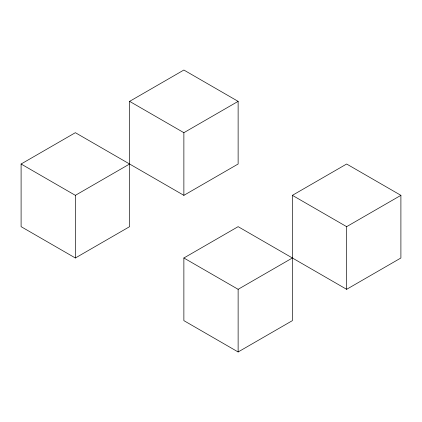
<?xml version="1.0" encoding="UTF-8"?>
<svg xmlns="http://www.w3.org/2000/svg" width="422" height="422" viewBox="0 0 422 422"><rect width="100%" height="100%" fill="white"/><g stroke="black" fill="none" stroke-linecap="round" stroke-linejoin="round"><path stroke-width="0.63" d="M21.1 164.01L75.359 132.687L183.871 195.339L238.129 164.01L238.129 101.364L183.871 70.036L129.612 101.364L129.612 226.661L75.359 257.99L21.1 226.661L21.1 164.01L75.359 195.339L129.612 164.01M129.612 101.364L183.871 132.687L238.129 101.364M183.871 257.99L238.129 226.661L346.641 289.313L400.9 257.99L400.9 195.339L346.641 164.01L292.388 195.339L292.388 320.636L238.129 351.964L183.871 320.636L183.871 257.99L238.129 289.313L292.388 257.99M292.388 195.339L346.641 226.661L400.9 195.339M346.641 226.661L346.641 289.313M238.129 289.313L238.129 351.964M183.871 132.687L183.871 195.339M75.359 195.339L75.359 257.99"/></g></svg>
